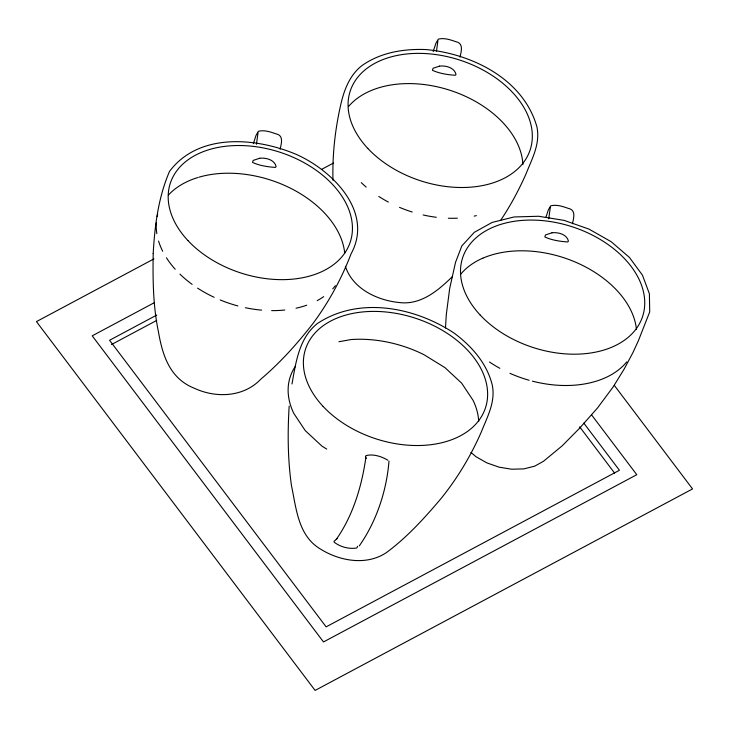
<?xml version="1.0" encoding="UTF-8"?>
<svg xmlns="http://www.w3.org/2000/svg" width="729" height="729" viewBox="0 0 729 729"><rect width="100%" height="100%" fill="white"/><g stroke="black" fill="none" stroke-linecap="round" stroke-linejoin="round"><path stroke-width="1.09" d="M289.176 406.053C287.527 432.579 287.736 459.37 291.482 485.714C296.193 507.794 297.979 534.457 318.792 547.989C338.256 560.847 365.922 566.287 386.361 552.628C406.791 537.555 423.95 518.665 440.334 499.401C457.037 478.953 470.715 456.117 481.322 431.951C487.3 416.815 495.693 401.971 492.275 385.103C486.936 363.324 471.69 346.138 454.058 333.053C414.637 307.018 358.595 295.983 317.197 323.649C298.999 338.229 295.865 362.441 291.983 383.983M445.492 328.023L446.285 314.718L449.702 288.329L455.525 262.367L461.822 245.937L474.306 232.314L492.13 222.436L514.082 216.96L538.649 216.258L564.173 220.395L588.914 229.079L611.175 241.718L629.446 257.446L642.477 275.207L649.393 293.769L649.712 311.884L638.431 340.616L632.918 352.636L624.27 368.865L613.18 386.88L597.443 408.067L579.391 428.433L562.214 445.802L543.469 461.293L534.676 466.177L523.841 468.884L511.712 469.221L499.11 467.18L486.899 462.897L475.909 456.655L470.989 452.417M365.912 457.211C361.83 486.043 353.191 515.184 336.388 539.25L336.971 538.585L335.714 539.806M256.435 144.278L258.011 132.851M280.1 149.235C281.339 143.795 283.991 135.33 276.045 133.863C270.486 131.931 264.281 129.744 258.394 131.302L255.997 135.466L253.346 143.704M436.516 51.103L437.901 40.715M459.99 57.09C461.22 51.65 463.872 43.184 455.935 41.717C450.376 39.785 444.161 37.598 438.275 39.156L435.878 43.33L433.226 51.559M548.737 218.818L550.313 207.4M572.411 223.776C573.641 218.335 576.293 209.87 568.356 208.403C562.797 206.471 556.582 204.284 550.696 205.842L548.299 210.016L545.966 217.196M500.759 220.194C510.519 205.56 518.893 190.014 526.01 173.93C531.997 158.794 540.38 143.95 536.972 127.083C523.686 79.361 472.456 53.91 426.228 49.572C403.738 48.643 380.611 52.388 361.894 65.628C348.471 76.217 343.231 92.483 339.887 108.603C334.811 132.104 332.333 156.179 332.98 180.227M359.279 545.903C376.547 521.271 386.598 490.854 388.994 461.111M452.19 276.81C437.892 290.734 420.742 305.251 399.292 302.535C377.23 300.375 352.599 288.748 345.382 266.304M153.901 258.913L36.45 321.607L315.11 690.418L692.55 488.931L614.31 385.368M321.535 169.42L333.581 162.986M154.466 302.599L92.219 335.832L323.503 641.948L636.781 474.707L591.483 414.755M156.781 315.056L109.569 340.261L326.118 626.867L619.431 470.278L583.801 423.121M111.491 344.544L156.699 320.414M335.267 540.28L334.046 541.255L334.192 542.176C340.306 547.032 349.182 549.329 356.873 547.962L357.638 546.294M338.921 341.737L351.077 339.55A100.638 67.469 18 0 1 423.95 354.677L444.9 367.58L461.657 383.162L473.094 400.367A92.574 62.065 18 0 1 478.698 421.462M326.738 449.082L321.981 446.157L305.214 430.566L293.787 413.37A92.574 62.065 18 0 1 295.172 366.632M387.855 460.209C381.531 456.436 373.312 453.73 365.976 455.607L365.402 457.311L366.322 458.386M579.655 426.829L614.602 473.085M460.546 274.423A94.642 63.45 18 0 1 482.871 258.13M482.908 258.157A95.946 64.325 18 0 1 614.082 287.527A94.642 63.45 18 0 1 636.444 329.271M626.776 361.857A94.642 63.45 18 0 1 604.441 378.16A95.946 64.325 18 0 1 532.425 381.158M529.126 380.265A95.946 64.325 18 0 1 509.936 373.312M499.857 368.318A95.946 64.325 18 0 1 489.469 361.985M335.431 285.668A96.966 65.009 18 0 1 332.743 288.83M323.703 296.639A96.966 65.009 18 0 1 317.179 300.621M306.736 305.196A96.966 65.009 18 0 1 296.038 308.221M284.811 310.007A96.966 65.009 18 0 1 271.653 310.618M261.656 310.135A96.966 65.009 18 0 1 245.4 307.72M237.891 305.934A96.966 65.009 18 0 1 220.167 299.947M214.116 297.295A96.966 65.009 18 0 1 197.586 288.137M192.137 284.374A96.966 65.009 18 0 1 179.926 274.131M175.215 269.247A96.966 65.009 18 0 1 166.431 257.793M162.695 251.259A96.966 65.009 18 0 1 158.567 241.062M156.844 233.654A96.966 65.009 18 0 1 156.298 222.864M157.163 216.467A96.966 65.009 18 0 1 157.655 214.399M168.435 195.017A96.966 65.009 18 0 1 197.778 177.548M198.798 177.238A96.966 65.009 18 0 1 344.735 253.309M476.365 215.62A95.052 63.733 18 0 1 474.151 216.112M457.375 218.181A95.052 63.733 18 0 1 448.353 218.235M436.307 217.288A95.052 63.733 18 0 1 423.148 214.964M412.213 212.021A95.052 63.733 18 0 1 399.528 207.373M388.366 202.07A95.052 63.733 18 0 1 378.788 196.447M366.204 187.098A95.052 63.733 18 0 1 361.274 182.624M348.599 106.416A95.052 63.733 18 0 1 451.151 90.669A95.052 63.733 18 0 1 522.903 164.526M153.19 253.482C152.744 279.781 153.072 306.317 158.503 332.16C162.613 355.916 170.085 378.743 194.588 388.357C216.094 398.335 243.686 397.205 260.727 379.244C280.319 362.641 297.569 343.386 313.26 323.111C328.952 301.861 341.664 278.432 351.105 253.774C373.95 211.893 332.47 170.586 296.603 154.539C256.462 137.444 198.771 132.341 169.52 171.397C158.348 197.231 154.758 225.589 153.19 253.482M259.697 158.248L253.182 160.416L252.553 162.43C259.333 165.638 268.008 166.941 275.434 167.415L276.127 166.604C274.551 159.715 265.967 157.537 259.697 158.248M439.587 66.102L433.072 68.271L432.434 70.285C439.223 73.492 447.888 74.795 455.324 75.269L456.017 74.458C454.431 67.569 445.856 65.391 439.587 66.102M552.008 232.788L545.483 234.957L544.855 236.971C551.643 240.187 560.309 241.481 567.736 241.955L568.429 241.144C566.852 234.255 558.277 232.077 552.008 232.788M323.111 406.427A94.652 63.459 18 0 0 481.049 417.27A94.652 63.459 18 0 0 382.342 311.693A94.652 63.459 18 0 0 323.111 406.427M367.808 148.406A94.652 63.459 18 0 0 525.746 159.25A94.652 63.459 18 0 0 427.039 53.664A94.652 63.459 18 0 0 367.808 148.406M187.918 240.552A94.652 63.459 18 0 0 345.856 251.396A94.652 63.459 18 0 0 247.149 145.809A94.652 63.459 18 0 0 187.918 240.552M480.229 315.092A94.652 63.459 18 0 0 638.167 325.936A94.652 63.459 18 0 0 539.46 220.358A94.652 63.459 18 0 0 480.229 315.092"/></g></svg>
